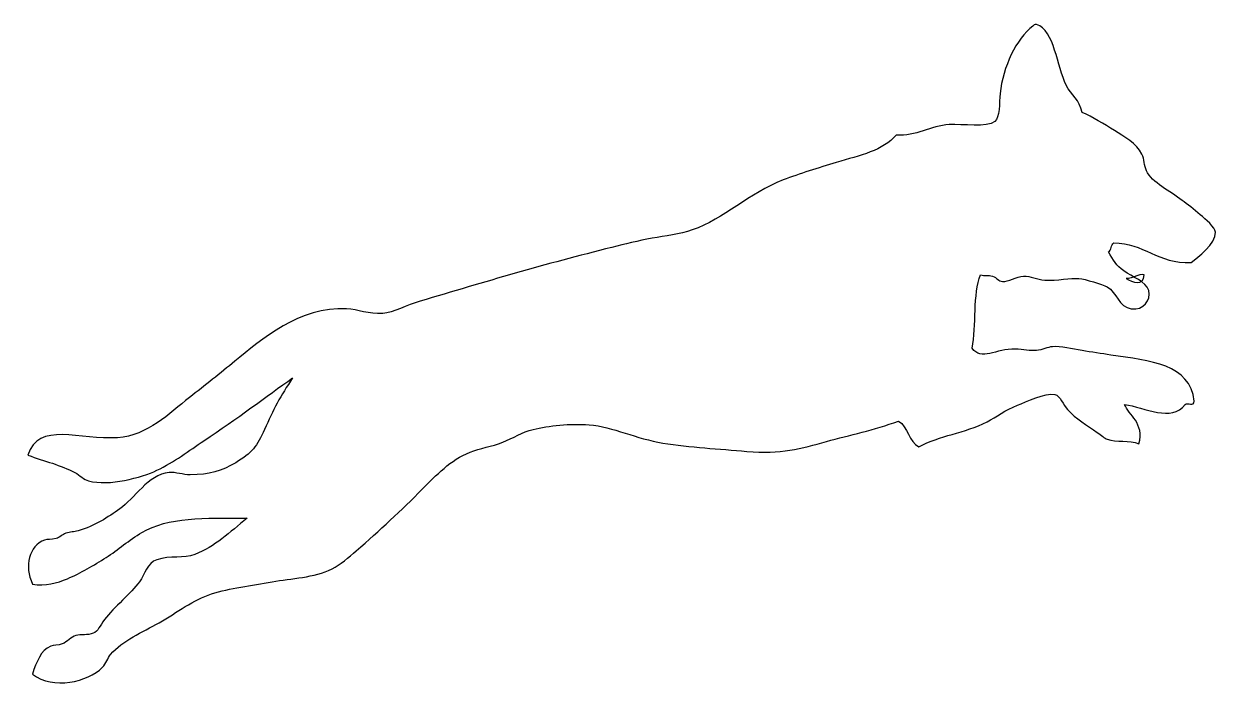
# Model space of a CAD drawing. Header units: centimetres. Extents: x -9.8 to 10.2, y -5.9 to 5.2.
import ezdxf

# ---------------------------------------------------------------- set-up
doc = ezdxf.new("R2010")
doc.units = ezdxf.units.CM
doc.header["$MEASUREMENT"] = 0
doc.layers.add('Layer 1', color=7, linetype='Continuous')

msp = doc.modelspace()

# ---------------------------------------------------------------- linework, layer by layer
at = {"layer": 'Layer 1'}
for points, knots in [([(7.9502, 3.7338), (8.13033, 3.65707), (8.3131, 3.54547), (8.4963, 3.429), (8.4963, 3.429), (8.64616, 3.33372), (8.86693, 3.21418), (8.9535, 3.0353), (8.9535, 3.0353), (8.9944, 2.95079), (8.98988, 2.84271), (9.0297, 2.7559), (9.0297, 2.7559), (9.11955, 2.56006), (9.42927, 2.4116), (9.62663, 2.2606), (9.62663, 2.2606), (9.71204, 2.19525), (9.82158, 2.11436), (9.93143, 2.0193), (9.93143, 2.0193), (10.01562, 1.94646), (10.18059, 1.81038), (10.18543, 1.7272), (10.18543, 1.7272), (10.19662, 1.53509), (9.88457, 1.30635), (9.77906, 1.2192), (9.77906, 1.2192), (9.22127, 1.19533), (8.97967, 1.55366), (8.48366, 1.5494), (8.48366, 1.5494), (8.43352, 1.51908), (8.44376, 1.42843), (8.39476, 1.397), (8.39476, 1.397), (8.46702, 1.25831), (8.53012, 1.17213), (8.64879, 1.0795), (8.64879, 1.0795), (8.7836, 0.97422), (9.02701, 0.91033), (9.06789, 0.7493), (9.06789, 0.7493), (9.10792, 0.59156), (8.98463, 0.4159), (8.77579, 0.4445), (8.77579, 0.4445), (8.56137, 0.47384), (8.53515, 0.71996), (8.36939, 0.8128), (8.36939, 0.8128), (8.28819, 0.85828), (8.00135, 0.94287), (7.89949, 0.9525), (7.89949, 0.9525), (7.76275, 0.96544), (7.53288, 0.9122), (7.32796, 0.9271), (7.32796, 0.9271), (7.19572, 0.93673), (7.08727, 0.99362), (6.97239, 0.9906), (6.97239, 0.9906), (6.85097, 0.9874), (6.71725, 0.89117), (6.61679, 0.9017), (6.61679, 0.9017), (6.55033, 0.90869), (6.52427, 0.96748), (6.45172, 0.9906), (6.45172, 0.9906), (6.37549, 1.01489), (6.32636, 0.98721), (6.24849, 1.016), (6.24849, 1.016), (6.1208, 0.68651), (6.18375, 0.16637), (6.10882, -0.2159), (6.10882, -0.2159), (6.26183, -0.43204), (6.50998, -0.22439), (6.83269, -0.2286), (6.83269, -0.2286), (6.96321, -0.23029), (7.0828, -0.26569), (7.18829, -0.254), (7.18829, -0.254), (7.28208, -0.24358), (7.37302, -0.19574), (7.45499, -0.1905), (7.45499, -0.1905), (7.59908, -0.18127), (7.78196, -0.22675), (7.95029, -0.254), (7.95029, -0.254), (8.10944, -0.27977), (8.27716, -0.30678), (8.43289, -0.3302), (8.43289, -0.3302), (9.09647, -0.42997), (9.75856, -0.47276), (9.82989, -1.1049), (9.82989, -1.1049), (9.82346, -1.19256), (9.72205, -1.12332), (9.67749, -1.1557), (9.67749, -1.1557), (9.45405, -1.45984), (8.99801, -1.20841), (8.66149, -1.1557), (8.66149, -1.1557), (8.72973, -1.3303), (9.00092, -1.47463), (8.90279, -1.8161), (8.90279, -1.8161), (8.74269, -1.74453), (8.52605, -1.79835), (8.36939, -1.7399), (8.36939, -1.7399), (8.3288, -1.72477), (8.27337, -1.67309), (8.20429, -1.6256), (8.20429, -1.6256), (8.03818, -1.51138), (7.84708, -1.39443), (7.70899, -1.2446), (7.70899, -1.2446), (7.63676, -1.1662), (7.58527, -1.00915), (7.49309, -0.9906), (7.49309, -0.9906), (7.34445, -0.9607), (7.00067, -1.11779), (6.87079, -1.1684), (6.87079, -1.1684), (6.66563, -1.24833), (6.5145, -1.37152), (6.36279, -1.44783), (6.36279, -1.44783), (5.97589, -1.64235), (5.56983, -1.67672), (5.21979, -1.86693), (5.21979, -1.86693), (5.04244, -1.78602), (5.03911, -1.53117), (4.87689, -1.43513), (4.87689, -1.43513), (4.46308, -1.58888), (4.0647, -1.66773), (3.67039, -1.77803), (3.67039, -1.77803), (3.24999, -1.89561), (2.90482, -1.99176), (2.33689, -1.94313), (2.33689, -1.94313), (1.87278, -1.90339), (1.38749, -1.87569), (0.92719, -1.80343), (0.92719, -1.80343), (0.49669, -1.73583), (0.09039, -1.52908), (-0.30471, -1.49863), (-0.30471, -1.49863), (-0.62726, -1.47379), (-0.97728, -1.51138), (-1.24451, -1.57483), (-1.24451, -1.57483), (-1.41948, -1.61634), (-1.58103, -1.72358), (-1.75251, -1.79073), (-1.75251, -1.79073), (-1.9337, -1.86169), (-2.1325, -1.88926), (-2.29861, -1.9558), (-2.29861, -1.9558), (-2.63299, -2.08979), (-2.86082, -2.34021), (-3.09871, -2.57813), (-3.09871, -2.57813), (-3.45267, -2.93209), (-3.80954, -3.26628), (-4.20361, -3.60683), (-4.20361, -3.60683), (-4.3313, -3.71716), (-4.47568, -3.84559), (-4.61001, -3.91166), (-4.61001, -3.91166), (-4.91423, -4.06118), (-5.28914, -4.06956), (-5.61331, -4.12753), (-5.61331, -4.12753), (-5.96293, -4.19008), (-6.32406, -4.23347), (-6.62931, -4.33076), (-6.62931, -4.33076), (-6.93332, -4.42762), (-7.20563, -4.64117), (-7.50561, -4.81333), (-7.50561, -4.81333), (-7.78504, -4.97372), (-8.12198, -5.10847), (-8.31841, -5.34673), (-8.31841, -5.34673), (-8.37, -5.40933), (-8.39035, -5.49397), (-8.45811, -5.56263), (-8.45811, -5.56263), (-8.69679, -5.80454), (-9.28078, -5.9435), (-9.62651, -5.67693), (-9.62651, -5.67693), (-9.56407, -5.46712), (-9.4853, -5.2791), (-9.32171, -5.20703), (-9.32171, -5.20703), (-9.27393, -5.18597), (-9.1982, -5.19377), (-9.13121, -5.16893), (-9.13121, -5.16893), (-9.04255, -5.13604), (-8.9814, -5.05058), (-8.90261, -5.02923), (-8.90261, -5.02923), (-8.81392, -5.00521), (-8.70224, -5.02825), (-8.61051, -4.99116), (-8.61051, -4.99116), (-8.53113, -4.95904), (-8.49407, -4.86146), (-8.42001, -4.76253), (-8.42001, -4.76253), (-8.25716, -4.54502), (-7.979, -4.32681), (-7.83581, -4.12753), (-7.83581, -4.12753), (-7.74434, -4.00024), (-7.70307, -3.81244), (-7.54371, -3.75923), (-7.54371, -3.75923), (-7.3194, -3.68438), (-7.09564, -3.7433), (-6.90871, -3.67036), (-6.90871, -3.67036), (-6.56877, -3.53764), (-6.32768, -3.30246), (-6.03241, -3.06076), (-6.03241, -3.06076), (-6.75755, -3.06118), (-7.34839, -3.04007), (-7.79771, -3.30206), (-7.79771, -3.30206), (-8.01054, -3.42612), (-8.19236, -3.59593), (-8.39461, -3.72116), (-8.39461, -3.72116), (-8.60059, -3.84864), (-8.81675, -3.98426), (-9.04231, -4.07673), (-9.04231, -4.07673), (-9.21096, -4.14589), (-9.41619, -4.21151), (-9.62651, -4.16563), (-9.62651, -4.16563), (-9.77179, -3.86295), (-9.68464, -3.52505), (-9.42331, -3.42903), (-9.42331, -3.42903), (-9.37619, -3.41173), (-9.31306, -3.42451), (-9.23281, -3.40363), (-9.23281, -3.40363), (-9.17121, -3.3876), (-9.12658, -3.33426), (-9.06771, -3.31473), (-9.06771, -3.31473), (-8.99651, -3.29113), (-8.92931, -3.29515), (-8.86451, -3.27666), (-8.86451, -3.27666), (-8.57749, -3.19461), (-8.36183, -3.04372), (-8.16601, -2.90833), (-8.16601, -2.90833), (-7.91677, -2.73603), (-7.695, -2.33278), (-7.34051, -2.29876), (-7.34051, -2.29876), (-7.22012, -2.28717), (-7.10844, -2.33742), (-6.98491, -2.33683), (-6.98491, -2.33683), (-6.66672, -2.33537), (-6.46016, -2.27254), (-6.22291, -2.13363), (-6.22291, -2.13363), (-5.95534, -1.97692), (-5.86242, -1.85415), (-5.74031, -1.57483), (-5.74031, -1.57483), (-5.60093, -1.25593), (-5.46999, -1.00833), (-5.27041, -0.71123), (-5.27041, -0.71123), (-5.70372, -1.02331), (-6.20135, -1.39526), (-6.75631, -1.76533), (-6.75631, -1.76533), (-7.00698, -1.93247), (-7.25018, -2.11961), (-7.54371, -2.26063), (-7.54371, -2.26063), (-7.79795, -2.38279), (-8.34913, -2.52992), (-8.68671, -2.43843), (-8.68671, -2.43843), (-8.76775, -2.41647), (-8.83226, -2.34273), (-8.91531, -2.29876), (-8.91531, -2.29876), (-9.15568, -2.17142), (-9.42402, -2.10969), (-9.70271, -2.00666), (-9.70271, -2.00666), (-9.54113, -1.4359), (-8.81691, -1.75843), (-8.20411, -1.71456), (-8.20411, -1.71456), (-7.69119, -1.67781), (-7.34077, -1.30943), (-6.99761, -1.04146), (-6.99761, -1.04146), (-6.73604, -0.83718), (-6.48355, -0.63517), (-6.23561, -0.43186), (-6.23561, -0.43186), (-5.80362, -0.07766), (-5.14399, 0.49143), (-4.36871, 0.44444), (-4.36871, 0.44444), (-4.17546, 0.43272), (-3.99922, 0.35297), (-3.75911, 0.36824), (-3.75911, 0.36824), (-3.59054, 0.37896), (-3.34969, 0.50775), (-3.13681, 0.57144), (-3.13681, 0.57144), (-2.04858, 0.89701), (-1.04073, 1.19586), (0.07629, 1.47314), (0.07629, 1.47314), (0.29322, 1.52698), (0.51838, 1.584), (0.74936, 1.62554), (0.74936, 1.62554), (0.97314, 1.66578), (1.21045, 1.69034), (1.42246, 1.76524), (1.42246, 1.76524), (1.95205, 1.9523), (2.378, 2.38265), (2.94646, 2.60344), (2.94646, 2.60344), (3.21409, 2.70739), (3.53587, 2.80593), (3.83546, 2.89554), (3.83546, 2.89554), (4.23583, 3.01532), (4.61662, 3.0935), (4.83879, 3.35274), (4.83879, 3.35274), (5.17254, 3.33202), (5.40807, 3.51297), (5.72779, 3.53054), (5.72779, 3.53054), (5.95221, 3.54287), (6.35731, 3.47942), (6.48979, 3.58134), (6.48979, 3.58134), (6.57446, 3.64648), (6.56276, 3.89741), (6.57869, 4.05124), (6.57869, 4.05124), (6.62555, 4.50331), (6.84981, 4.96368), (7.12479, 5.18154), (7.12479, 5.18154), (7.13725, 5.19141), (7.15262, 5.21834), (7.18829, 5.20694), (7.18829, 5.20694), (7.4865, 5.11161), (7.53476, 4.50212), (7.68359, 4.19094), (7.68359, 4.19094), (7.76547, 4.01958), (7.91445, 3.94465), (7.9502, 3.7338)], [0, 0, 0, 0, 0.00990099, 0.00990099, 0.00990099, 0.00990099, 0.01980198, 0.01980198, 0.01980198, 0.01980198, 0.02970297, 0.02970297, 0.02970297, 0.02970297, 0.03960396, 0.03960396, 0.03960396, 0.03960396, 0.04950495, 0.04950495, 0.04950495, 0.04950495, 0.05940594, 0.05940594, 0.05940594, 0.05940594, 0.06930693, 0.06930693, 0.06930693, 0.06930693, 0.07920792, 0.07920792, 0.07920792, 0.07920792, 0.08910891, 0.08910891, 0.08910891, 0.08910891, 0.0990099, 0.0990099, 0.0990099, 0.0990099, 0.10891089, 0.10891089, 0.10891089, 0.10891089, 0.11881188, 0.11881188, 0.11881188, 0.11881188, 0.12871287, 0.12871287, 0.12871287, 0.12871287, 0.13861386, 0.13861386, 0.13861386, 0.13861386, 0.14851485, 0.14851485, 0.14851485, 0.14851485, 0.15841584, 0.15841584, 0.15841584, 0.15841584, 0.16831683, 0.16831683, 0.16831683, 0.16831683, 0.17821782, 0.17821782, 0.17821782, 0.17821782, 0.18811881, 0.18811881, 0.18811881, 0.18811881, 0.1980198, 0.1980198, 0.1980198, 0.1980198, 0.20792079, 0.20792079, 0.20792079, 0.20792079, 0.21782178, 0.21782178, 0.21782178, 0.21782178, 0.22772277, 0.22772277, 0.22772277, 0.22772277, 0.23762376, 0.23762376, 0.23762376, 0.23762376, 0.24752475, 0.24752475, 0.24752475, 0.24752475, 0.25742574, 0.25742574, 0.25742574, 0.25742574, 0.26732673, 0.26732673, 0.26732673, 0.26732673, 0.27722772, 0.27722772, 0.27722772, 0.27722772, 0.28712871, 0.28712871, 0.28712871, 0.28712871, 0.2970297, 0.2970297, 0.2970297, 0.2970297, 0.30693069, 0.30693069, 0.30693069, 0.30693069, 0.31683168, 0.31683168, 0.31683168, 0.31683168, 0.32673267, 0.32673267, 0.32673267, 0.32673267, 0.33663366, 0.33663366, 0.33663366, 0.33663366, 0.34653465, 0.34653465, 0.34653465, 0.34653465, 0.35643564, 0.35643564, 0.35643564, 0.35643564, 0.36633663, 0.36633663, 0.36633663, 0.36633663, 0.37623762, 0.37623762, 0.37623762, 0.37623762, 0.38613861, 0.38613861, 0.38613861, 0.38613861, 0.3960396, 0.3960396, 0.3960396, 0.3960396, 0.40594059, 0.40594059, 0.40594059, 0.40594059, 0.41584158, 0.41584158, 0.41584158, 0.41584158, 0.42574257, 0.42574257, 0.42574257, 0.42574257, 0.43564356, 0.43564356, 0.43564356, 0.43564356, 0.44554455, 0.44554455, 0.44554455, 0.44554455, 0.45544554, 0.45544554, 0.45544554, 0.45544554, 0.46534653, 0.46534653, 0.46534653, 0.46534653, 0.47524752, 0.47524752, 0.47524752, 0.47524752, 0.48514851, 0.48514851, 0.48514851, 0.48514851, 0.4950495, 0.4950495, 0.4950495, 0.4950495, 0.5049505, 0.5049505, 0.5049505, 0.5049505, 0.51485149, 0.51485149, 0.51485149, 0.51485149, 0.52475248, 0.52475248, 0.52475248, 0.52475248, 0.53465347, 0.53465347, 0.53465347, 0.53465347, 0.54455446, 0.54455446, 0.54455446, 0.54455446, 0.55445545, 0.55445545, 0.55445545, 0.55445545, 0.56435644, 0.56435644, 0.56435644, 0.56435644, 0.57425743, 0.57425743, 0.57425743, 0.57425743, 0.58415842, 0.58415842, 0.58415842, 0.58415842, 0.59405941, 0.59405941, 0.59405941, 0.59405941, 0.6039604, 0.6039604, 0.6039604, 0.6039604, 0.61386139, 0.61386139, 0.61386139, 0.61386139, 0.62376238, 0.62376238, 0.62376238, 0.62376238, 0.63366337, 0.63366337, 0.63366337, 0.63366337, 0.64356436, 0.64356436, 0.64356436, 0.64356436, 0.65346535, 0.65346535, 0.65346535, 0.65346535, 0.66336634, 0.66336634, 0.66336634, 0.66336634, 0.67326733, 0.67326733, 0.67326733, 0.67326733, 0.68316832, 0.68316832, 0.68316832, 0.68316832, 0.69306931, 0.69306931, 0.69306931, 0.69306931, 0.7029703, 0.7029703, 0.7029703, 0.7029703, 0.71287129, 0.71287129, 0.71287129, 0.71287129, 0.72277228, 0.72277228, 0.72277228, 0.72277228, 0.73267327, 0.73267327, 0.73267327, 0.73267327, 0.74257426, 0.74257426, 0.74257426, 0.74257426, 0.75247525, 0.75247525, 0.75247525, 0.75247525, 0.76237624, 0.76237624, 0.76237624, 0.76237624, 0.77227723, 0.77227723, 0.77227723, 0.77227723, 0.78217822, 0.78217822, 0.78217822, 0.78217822, 0.79207921, 0.79207921, 0.79207921, 0.79207921, 0.8019802, 0.8019802, 0.8019802, 0.8019802, 0.81188119, 0.81188119, 0.81188119, 0.81188119, 0.82178218, 0.82178218, 0.82178218, 0.82178218, 0.83168317, 0.83168317, 0.83168317, 0.83168317, 0.84158416, 0.84158416, 0.84158416, 0.84158416, 0.85148515, 0.85148515, 0.85148515, 0.85148515, 0.86138614, 0.86138614, 0.86138614, 0.86138614, 0.87128713, 0.87128713, 0.87128713, 0.87128713, 0.88118812, 0.88118812, 0.88118812, 0.88118812, 0.89108911, 0.89108911, 0.89108911, 0.89108911, 0.9009901, 0.9009901, 0.9009901, 0.9009901, 0.91089109, 0.91089109, 0.91089109, 0.91089109, 0.92079208, 0.92079208, 0.92079208, 0.92079208, 0.93069307, 0.93069307, 0.93069307, 0.93069307, 0.94059406, 0.94059406, 0.94059406, 0.94059406, 0.95049505, 0.95049505, 0.95049505, 0.95049505, 0.96039604, 0.96039604, 0.96039604, 0.96039604, 0.97029703, 0.97029703, 0.97029703, 0.97029703, 0.98019802, 0.98019802, 0.98019802, 0.98019802, 1, 1, 1, 1]), ([(8.9916, 1.016), (8.98742, 0.81769), (8.78755, 0.89135), (8.6868, 0.9525), (8.6868, 0.9525), (8.80867, 0.94649), (8.89558, 1.03796), (8.9916, 1.016)], [0, 0, 0, 0, 0.33333333, 0.33333333, 0.33333333, 0.33333333, 1, 1, 1, 1])]:
    msp.add_open_spline(points, degree=3, knots=knots, dxfattribs=at)

doc.saveas('drawing.dxf')
